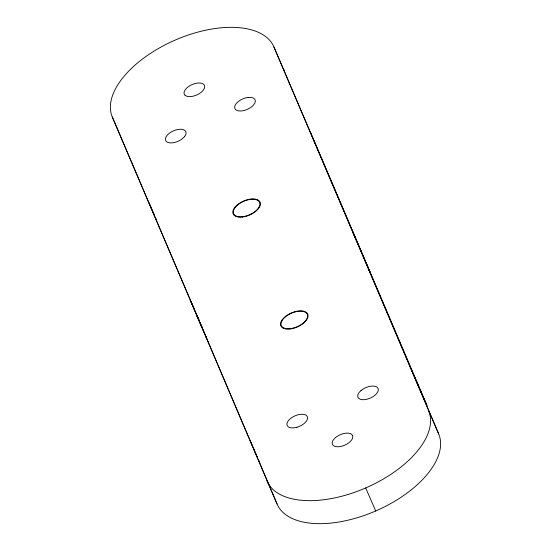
<?xml version="1.0" encoding="UTF-8"?>
<svg xmlns="http://www.w3.org/2000/svg" width="551" height="551" viewBox="0 0 551 551"><rect width="100%" height="100%" fill="white"/><g stroke="black" fill="none" stroke-linecap="round" stroke-linejoin="round"><path stroke-width="0.83" d="M208.354 342.137L208.54 342.515L208.319 341.978M198.525 319.311L196.859 315.585L201.246 325.861M201.838 326.867L200.02 322.734M367.283 265.961L438.672 433.933A88.077 45.63 -23.6 0 1 375.713 510.97A88.077 45.63 -23.6 0 1 277.063 504.02L112.328 117.067A88.077 45.63 -23.6 0 1 175.287 40.03A88.077 45.63 -23.6 0 1 273.937 46.98L370.148 272.421L352.516 231.496L355.381 237.963M310.771 133.005L426.97 405.44L411.893 370.919M273.937 46.98L438.672 433.933M267.008 481.009A88.077 45.63 -23.6 0 0 365.664 487.959L375.713 510.97M112.328 117.067L194.896 310.626M149.163 203.092L154.645 215.648M155.334 217.218L156.36 219.567M193.773 308.05L190.908 301.59L193.573 307.878M198.821 319.993L199.724 322.053L198.319 318.836M205.971 336.737L206.873 338.789M250.622 441.792L252.682 446.496M253.364 448.066L254.397 450.422M255.079 451.992L256.105 454.341M256.794 455.911L257.475 457.482M258.509 459.837L259.879 462.971M199.999 322.693L204.145 332.239M205.675 336.048L201.549 326.564M195.178 311.267L196.383 314.049M196.686 314.745L198.202 318.237M198.016 318.141L193.883 308.588M198.484 318.898L199.614 321.515M204.428 332.894L205.282 334.856M205.564 335.518L206.48 337.646M206.005 336.84L277.063 504.02M201.776 326.557L202.589 328.513M428.616 410.922A88.077 45.63 -23.6 0 1 365.664 487.959M283.324 68.558A88.077 45.63 -23.6 0 1 283.992 69.991M184.44 136.717L182.698 138.453A11.013 5.703 -23.6 0 1 168.083 142.489A11.013 5.703 -23.6 0 1 168.785 133.7L171.003 132.116A11.013 5.703 -23.6 0 1 183.393 129.664A11.013 5.703 -23.6 0 1 184.44 136.717M361.05 390.507L359.307 392.243A11.013 5.703 -23.6 0 0 360.347 399.289A11.013 5.703 -23.6 0 0 372.745 396.837L374.962 395.26A11.013 5.703 -23.6 0 0 375.665 386.471A11.013 5.703 -23.6 0 0 361.05 390.507M248.136 97.444L245.484 97.968A11.013 5.703 -23.6 0 0 235.132 105.331A11.013 5.703 -23.6 0 0 239.389 110.992L241.834 110.923A11.013 5.703 -23.6 0 0 254.837 103.037A11.013 5.703 -23.6 0 0 248.136 97.444M296.755 427.294L294.096 427.817A11.013 5.703 -23.6 0 1 287.395 422.224A11.013 5.703 -23.6 0 1 300.405 414.338L302.843 414.276A11.013 5.703 -23.6 0 1 307.1 419.938A11.013 5.703 -23.6 0 1 296.755 427.294M185.17 95.378L184.261 94.159A11.013 5.703 -23.6 0 1 192.175 84.537A11.013 5.703 -23.6 0 1 204.476 85.439L204.703 86.948A11.013 5.703 -23.6 0 1 196.562 95.061A11.013 5.703 -23.6 0 1 185.17 95.378M352.599 435.579L351.683 434.367A11.013 5.703 -23.6 0 0 340.291 434.677A11.013 5.703 -23.6 0 0 332.157 442.79L332.384 444.306A11.013 5.703 -23.6 0 0 344.685 445.208A11.013 5.703 -23.6 0 0 352.599 435.579M242.557 216.708A14.181 7.342 -23.6 0 0 259.638 202.41A14.181 7.342 -23.6 0 0 237.66 204.965A14.181 7.342 -23.6 0 0 242.557 216.708M290.267 328.637A14.181 7.342 -23.6 0 0 307.348 314.339A14.181 7.342 -23.6 0 0 285.37 316.894A14.181 7.342 -23.6 0 0 290.267 328.637M242.412 217.018A14.677 7.604 -23.6 0 0 260.093 202.21A14.677 7.604 -23.6 0 0 237.343 204.855A14.677 7.604 -23.6 0 0 242.412 217.018M290.067 328.975A14.677 7.604 -23.6 0 0 307.747 314.166A14.677 7.604 -23.6 0 0 284.998 316.811A14.677 7.604 -23.6 0 0 290.067 328.975"/></g></svg>
